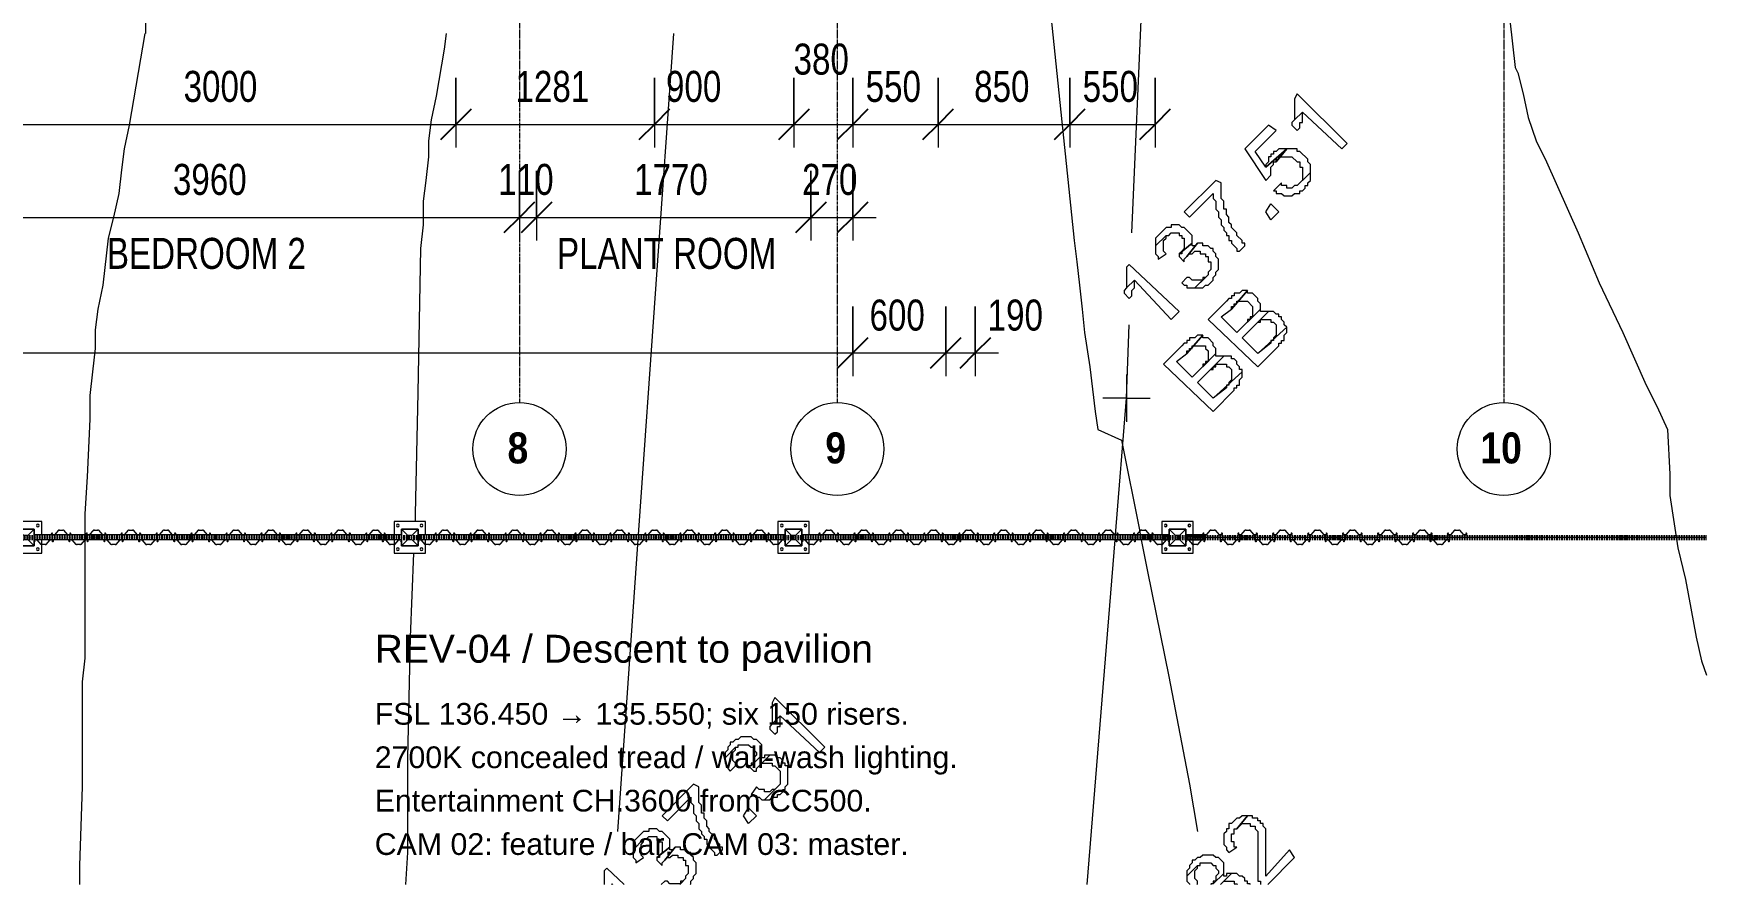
# Model space of a CAD drawing. Header units: millimetres. Extents: x -3370 to 37592, y -25802 to 13127.
# Drawn here: x 26798 to 37592, y -12431 to -6942 of the extents above; entities that cross this region are included whole.
import ezdxf

# ---------------------------------------------------------------- set-up
doc = ezdxf.new("R2010")
doc.units = ezdxf.units.MM
doc.linetypes.add('Boundary', pattern=[16, 10, -3, 0, -3])
doc.linetypes.add('Grid Line', pattern=[22.225, 12.7, -3.175, 3.175, -3.175])
for name, color, linetype, lineweight in [('2 Hoop survey', 8, 'Continuous', 9), ('A-ANNO-DIMS', 211, 'Continuous', 9), ('A-ANNO-DIMS-100', 211, 'Continuous', 9), ('A-FLOR-HRAL', 11, 'Continuous', 9), ('A-WALL', 113, 'Continuous', 18), ('C-PROP-LINE', 91, 'Boundary', 70), ('S-GRID', 1, 'Continuous', 9), ('S-GRID-IDEN', 1, 'Continuous', 9), ('默认', 18, 'Continuous', 9)]:
    doc.layers.add(name, color=color, linetype=linetype, lineweight=lineweight)
doc.layers.add('ID_REVISION_MARKUP', color=7, linetype='Continuous', lineweight=25, true_color=0xc83228)
doc.styles.add('Avenir_1', font='', dxfattribs={"width": 0.8, "height": 200})
doc.styles.add('Avenir_B', font='', dxfattribs={"width": 0.9, "height": 200})
doc.styles.add('ID_SANS', font='Arial.ttf')
doc.styles.get('Avenir_1').set_extended_font_data('Avenir')
doc.styles.get('Avenir_B').set_extended_font_data('Avenir', bold=True)
doc.dimstyles.new('OJID-2_0mm_Diagonal_Tick', dxfattribs={"dimscale": 304.8, "dimtxt": 282.499429, "dimasz": 0.656168, "dimexe": 0.492126, "dimexo": 0.0625, "dimgap": 0.164042, "dimtad": 1, "dimdsep": 46, "dimtxsty": 'Avenir_1', "dimblk1": 'OBLIQUE', "dimblk2": 'OBLIQUE', "dimsah": 1, "dimcen": 0.09, "dimdle": 0.492126, "dimazin": 3, "dimtfac": 1, "dimtdec": 4, "dimtix": 1, "dimtmove": 0, "dimatfit": 3, "dimfxl": 0.984252, "dimfxlon": 1, "dimtvp": 1, "dimtolj": 1, "dimarcsym": 2})
doc.dimstyles.new('OJID-2_0mm_Diagonal_Tick_1', dxfattribs={"dimscale": 304.8, "dimtxt": 282.499429, "dimasz": 0.656168, "dimexe": 0.492126, "dimexo": 0.0625, "dimgap": 0.164042, "dimtad": 1, "dimdsep": 46, "dimtxsty": 'Avenir_1', "dimblk1": 'OBLIQUE', "dimblk2": 'OBLIQUE', "dimsah": 1, "dimcen": 0.09, "dimdle": 0.492126, "dimazin": 3, "dimtfac": 1, "dimtdec": 4, "dimtix": 1, "dimtmove": 2, "dimatfit": 3, "dimfxl": 0.984252, "dimfxlon": 1, "dimtvp": 1, "dimtolj": 1, "dimarcsym": 2})

# ---------------------------------------------------------------- blocks, each defined once
blk = doc.blocks.new('2 Hoop survey-1260670-Lower Ground Floor')
at = {"layer": '默认', "color": 9}
for p, q in [((82315, 1961), (82444, 4897)), ((79358, 3247), (79130, 13)), ((82281, 1047), (82281, 742)), ((82281, 895), (82128, 895)), ((82281, 895), (82433, 895)), ((82365, 34), (82369, 13)), ((75559, -19), (75559, -22)), ((79126, -49), (78996, -1899)), ((79128, -19), (79126, -48)), ((82027, -2242), (82207, -19)), ((86022, -3), (82710, -3)), ((79040, -2242), (78928, -2136)), ((79301, -2221), (79279, -2242)), ((82823, -2238), (82827, -2242))]:
    blk.add_line(p, q, dxfattribs=at)
at = {"layer": '默认', "color": 9, "flags": 128}
for points in [[(84753, 3333), (84770, 3181), (84787, 3028), (84804, 2994), (84838, 2859), (84871, 2706), (84922, 2554), (84990, 2419), (85193, 1961), (85329, 1640), (85481, 1318), (85633, 979), (85701, 844), (85769, 692), (85786, 404), (85786, 268), (85837, -70), (85887, -274), (85921, -460), (85955, -646), (85989, -799), (86022, -892)], [(81606, 4897), (81671, 4366), (81773, 3553), (81857, 2740), (81942, 1911), (81959, 1775), (81976, 1623), (81993, 1470), (82010, 1318), (82044, 1098), (82078, 810), (82094, 692), (82247, 624), (82365, 35)], [(75947, 3247), (75846, 2656), (75813, 2503), (75796, 2368), (75779, 2215), (75745, 2063), (75711, 1928), (75677, 1623), (75643, 1470), (75626, 1335), (75626, 1216), (75609, 1064), (75592, 912), (75592, 759), (75575, 387), (75559, 150), (75559, 13)], [(77891, 3247), (77878, 3147), (77827, 2842), (77794, 2690), (77777, 2554), (77777, 2452), (77760, 2300), (77743, 2165), (77743, 2012), (77726, 1860), (77709, 929), (77692, 150), (77690, 99)], [(82209, 14), (82281, 895), (82298, 1369)], [(75559, -23), (75559, -104), (75559, -324), (75559, -477), (75559, -782), (75542, -934), (75542, -1086), (75542, -1171), (75542, -1306), (75542, -1459), (75542, -1611), (75525, -2119), (75525, -2242)], [(77681, -104), (77658, -646), (77641, -1425), (77641, -1577), (77641, -1730), (77641, -1882), (77641, -2035), (77628, -2242)], [(82375, -19), (82416, -223), (82552, -900), (82687, -1594), (82738, -1899)], [(83060, -1798), (82992, -1882), (83026, -1848), (83077, -1848), (83077, -1865), (83110, -1865), (83110, -1882), (83127, -1899), (83127, -2221), (83144, -2221), (83144, -2242)], [(83191, -2242), (83364, -2068), (83331, -2018), (83178, -2187), (83178, -1882), (83161, -1865), (83161, -1848), (83144, -1848), (83144, -1831), (83127, -1831), (83127, -1814), (83093, -1814), (83093, -1798), (83060, -1798)], [(79368, -2001), (79301, -2085), (79318, -2068), (79334, -2068), (79351, -2052), (79385, -2052), (79385, -2068), (79419, -2068), (79419, -2085), (79436, -2085), (79436, -2119), (79453, -2119), (79453, -2170), (79436, -2187), (79436, -2204), (79398, -2242)], [(79466, -2242), (79470, -2238), (79470, -2221), (79487, -2204), (79487, -2187), (79504, -2170), (79504, -2102), (79487, -2085), (79487, -2068), (79470, -2052), (79470, -2035), (79453, -2035), (79436, -2018), (79402, -2018), (79402, -2001), (79368, -2001)], [(78928, -2136), (78911, -2153), (78911, -2242)], [(82734, -2242), (82738, -2238), (82738, -2221), (82721, -2204), (82721, -2153), (82738, -2136), (82738, -2119), (82670, -2187)], [(78958, -2242), (78962, -2238), (78966, -2242)], [(78962, -2242), (78962, -2238), (78958, -2242)], [(79398, -2242), (79419, -2221), (79402, -2221), (79402, -2238), (79334, -2238), (79318, -2221), (79301, -2221)], [(82670, -2187), (82670, -2221), (82687, -2238), (82687, -2242)], [(82886, -2242), (82958, -2170), (82924, -2170), (82924, -2187), (82907, -2187), (82907, -2170), (82839, -2238), (82823, -2238)], [(82958, -2170), (82907, -2221), (82975, -2221), (82975, -2238), (82992, -2238), (82996, -2242)], [(83077, -2242), (83077, -2238), (83060, -2238), (83060, -2221), (83043, -2221), (83043, -2204), (83026, -2187), (83009, -2187), (82992, -2170), (82958, -2170)]]:
    blk.add_lwpolyline(points, dxfattribs=at)
for points in [[(83381, 2859), (83364, 2825), (83364, 2690), (83415, 2740), (83669, 2503), (83703, 2537)], [(83364, 2690), (83347, 2673), (83347, 2656), (83381, 2622), (83398, 2639), (83398, 2673), (83415, 2673), (83415, 2740)], [(83195, 2656), (83043, 2503), (83178, 2300), (83212, 2334), (83212, 2385), (83229, 2402), (83229, 2419), (83246, 2419), (83314, 2503), (83178, 2385), (83110, 2486), (83246, 2622)], [(83229, 2469), (83212, 2469), (83212, 2452), (83195, 2452), (83195, 2419), (83178, 2402), (83178, 2385), (83314, 2503), (83263, 2503), (83246, 2486), (83229, 2486)], [(83314, 2503), (83246, 2419), (83246, 2436), (83263, 2436), (83263, 2452), (83347, 2452), (83381, 2419), (83398, 2419), (83398, 2385), (83415, 2385), (83415, 2300), (83466, 2351), (83466, 2402), (83449, 2419), (83449, 2436), (83398, 2486), (83381, 2486), (83381, 2503)], [(82856, 2300), (82653, 2097), (82687, 2063), (82839, 2215), (82839, 2182), (82856, 2165), (82856, 2114), (82873, 2097), (82873, 2063), (82890, 2046), (82890, 2012), (82907, 1995), (82907, 1978), (82924, 1961), (82924, 1945), (82941, 1945), (82941, 1911), (82958, 1911), (82958, 1894), (82992, 1860), (82992, 1843), (83009, 1843), (83043, 1877), (83043, 1894), (83026, 1894), (83026, 1911), (82992, 1945), (82992, 1961), (82958, 1995), (82958, 2012), (82941, 2029), (82941, 2063), (82924, 2080), (82924, 2114), (82907, 2114), (82907, 2165), (82890, 2182), (82890, 2283)], [(83280, 2283), (83229, 2232), (83246, 2232), (83246, 2215), (83280, 2215), (83297, 2199), (83347, 2199), (83364, 2215), (83398, 2215), (83398, 2232), (83415, 2232), (83432, 2249), (83432, 2266), (83449, 2266), (83449, 2283), (83466, 2300), (83466, 2351), (83381, 2266), (83364, 2266), (83347, 2249), (83314, 2249), (83314, 2266), (83280, 2266)], [(83212, 2046), (83178, 2097), (83212, 2148), (83263, 2097)], [(82501, 1961), (82467, 1928), (82467, 1877), (82535, 1945), (82552, 1945), (82569, 1961), (82619, 1961), (82619, 1945), (82636, 1945), (82636, 1928), (82653, 1928), (82653, 1860), (82636, 1843), (82636, 1826), (82619, 1826), (82704, 1894), (82704, 1945), (82653, 1995), (82636, 1995), (82619, 2012), (82569, 2012), (82569, 1995), (82535, 1995)], [(82467, 1877), (82467, 1826), (82484, 1809), (82484, 1792), (82535, 1826), (82518, 1843), (82518, 1911), (82535, 1928), (82535, 1945)], [(82619, 1809), (82653, 1775), (82653, 1792), (82670, 1809), (82738, 1894), (82721, 1877), (82704, 1877), (82704, 1894), (82619, 1826)], [(82738, 1894), (82670, 1809), (82687, 1826), (82704, 1826), (82721, 1843), (82755, 1843), (82755, 1826), (82789, 1826), (82789, 1809), (82806, 1809), (82806, 1775), (82823, 1775), (82823, 1724), (82806, 1707), (82806, 1691), (82721, 1606), (82772, 1606), (82789, 1623), (82806, 1623), (82839, 1657), (82839, 1674), (82856, 1691), (82856, 1707), (82873, 1724), (82873, 1792), (82856, 1809), (82856, 1826), (82839, 1843), (82839, 1860), (82823, 1860), (82806, 1877), (82772, 1877), (82772, 1894)], [(82298, 1758), (82281, 1741), (82281, 1606), (82332, 1657), (82569, 1403), (82619, 1453)], [(82281, 1606), (82264, 1589), (82264, 1572), (82298, 1538), (82315, 1555), (82315, 1589), (82332, 1606), (82332, 1657)], [(82670, 1674), (82636, 1640), (82653, 1623), (82670, 1623), (82670, 1606), (82721, 1606), (82789, 1674), (82772, 1674), (82772, 1657), (82704, 1657), (82687, 1674)], [(82924, 1521), (82806, 1403), (83127, 1098), (83263, 1233), (83263, 1250), (83280, 1250), (83280, 1267), (83297, 1267), (83297, 1301), (83314, 1318), (83314, 1352), (83127, 1183), (83026, 1284), (83195, 1453), (83144, 1453), (83144, 1470), (82992, 1318), (82890, 1420), (82958, 1470), (83060, 1589), (83026, 1589), (83009, 1572), (82975, 1572), (82975, 1555), (82958, 1555), (82958, 1538), (82941, 1538)], [(83060, 1589), (82958, 1470), (82958, 1487), (82975, 1487), (82975, 1504), (82992, 1504), (82992, 1521), (83060, 1521), (83093, 1487), (83093, 1420), (83077, 1420), (83077, 1403), (83060, 1403), (83060, 1386), (83144, 1470), (83144, 1504), (83127, 1521), (83127, 1538), (83093, 1572), (83060, 1572)], [(83195, 1453), (83127, 1386), (83144, 1386), (83144, 1403), (83212, 1403), (83212, 1386), (83229, 1386), (83246, 1369), (83246, 1301), (83229, 1284), (83229, 1267), (83212, 1267), (83212, 1250), (83127, 1183), (83314, 1352), (83297, 1369), (83297, 1386), (83280, 1403), (83280, 1420), (83263, 1420), (83263, 1437), (83246, 1437), (83229, 1453)], [(82636, 1233), (82518, 1115), (82839, 810), (82975, 946), (82975, 962), (82992, 962), (82992, 979), (83009, 979), (83009, 1013), (83026, 1030), (83026, 1064), (82839, 895), (82738, 996), (82907, 1166), (82856, 1166), (82856, 1183), (82704, 1030), (82602, 1132), (82670, 1183), (82772, 1301), (82738, 1301), (82721, 1284), (82687, 1284), (82687, 1267), (82670, 1267), (82670, 1250), (82653, 1250)], [(82772, 1301), (82670, 1183), (82670, 1200), (82687, 1200), (82687, 1216), (82704, 1216), (82704, 1233), (82789, 1233), (82789, 1216), (82806, 1200), (82806, 1132), (82789, 1132), (82789, 1115), (82772, 1115), (82772, 1098), (82856, 1183), (82856, 1216), (82839, 1233), (82839, 1250), (82806, 1284), (82772, 1284)], [(82907, 1166), (82823, 1081), (82839, 1081), (82839, 1098), (82856, 1098), (82856, 1115), (82924, 1115), (82924, 1098), (82941, 1098), (82958, 1081), (82958, 1013), (82941, 996), (82941, 979), (82924, 979), (82924, 962), (82839, 895), (83026, 1064), (83026, 1081), (83009, 1081), (83009, 1098), (82992, 1115), (82992, 1132), (82975, 1149), (82958, 1149), (82958, 1166)], [(80012, -1036), (79995, -1069), (79995, -1205), (80046, -1154), (80300, -1391), (80333, -1357)], [(79995, -1205), (79978, -1222), (79978, -1239), (80012, -1273), (80029, -1256), (80029, -1222), (80046, -1222), (80046, -1154)], [(79724, -1323), (79724, -1340), (79707, -1357), (79707, -1374), (79690, -1391), (79690, -1425), (79758, -1357), (79775, -1357), (79775, -1340), (79842, -1340), (79859, -1357), (79876, -1357), (79876, -1374), (79893, -1391), (79893, -1408), (79876, -1425), (79876, -1459), (79859, -1459), (79859, -1476), (79927, -1408), (79927, -1340), (79893, -1306), (79876, -1306), (79859, -1290), (79792, -1290), (79775, -1306), (79758, -1306), (79741, -1323)], [(79690, -1425), (79690, -1459), (79707, -1476), (79707, -1493), (79724, -1510), (79758, -1476), (79758, -1459), (79741, -1442), (79741, -1391), (79758, -1374), (79758, -1357)], [(79842, -1476), (79876, -1510), (79893, -1510), (79893, -1493), (79978, -1408), (79944, -1408), (79944, -1425), (79927, -1425), (79927, -1408), (79859, -1476)], [(79978, -1408), (79927, -1459), (79995, -1459), (79995, -1476), (80012, -1476), (80046, -1510), (80046, -1594), (79944, -1696), (79978, -1696), (79995, -1679), (80029, -1679), (80029, -1662), (80046, -1662), (80063, -1645), (80063, -1628), (80079, -1628), (80079, -1611), (80096, -1594), (80096, -1476), (80079, -1476), (80079, -1459), (80063, -1459), (80063, -1442), (80046, -1425), (80029, -1425), (80012, -1408)], [(79487, -1594), (79284, -1798), (79318, -1831), (79470, -1679), (79470, -1713), (79487, -1730), (79487, -1781), (79504, -1798), (79504, -1831), (79521, -1848), (79521, -1882), (79538, -1899), (79538, -1916), (79555, -1933), (79555, -1950), (79572, -1950), (79572, -1984), (79588, -1984), (79588, -2001), (79622, -2035), (79622, -2052), (79639, -2052), (79673, -2018), (79673, -2001), (79656, -2001), (79656, -1984), (79622, -1950), (79622, -1933), (79588, -1899), (79588, -1882), (79572, -1865), (79572, -1831), (79555, -1814), (79555, -1781), (79538, -1781), (79538, -1730), (79521, -1713), (79521, -1611)], [(79893, -1611), (79859, -1662), (79876, -1662), (79893, -1679), (79910, -1679), (79927, -1696), (79944, -1696), (80012, -1628), (79995, -1628), (79978, -1645), (79944, -1645), (79944, -1628), (79910, -1628)], [(79842, -1848), (79809, -1798), (79842, -1747), (79893, -1798)], [(82958, -1848), (82941, -1848), (82941, -1882), (82924, -1882), (82924, -1899), (82907, -1916), (82907, -1984), (82924, -2001), (82924, -2018), (82941, -2035), (82992, -2001), (82975, -2001), (82975, -1967), (82958, -1967), (82958, -1916), (82975, -1916), (82975, -1882), (82992, -1882), (83060, -1798), (83026, -1798), (83009, -1814), (82992, -1814)], [(79131, -1933), (79097, -1967), (79097, -2018), (79165, -1950), (79182, -1950), (79199, -1933), (79250, -1933), (79250, -1950), (79267, -1950), (79267, -1967), (79284, -1967), (79284, -2035), (79267, -2052), (79267, -2068), (79250, -2068), (79334, -2001), (79334, -1950), (79284, -1899), (79267, -1899), (79250, -1882), (79199, -1882), (79199, -1899), (79165, -1899)], [(79097, -2018), (79097, -2068), (79114, -2085), (79114, -2102), (79165, -2068), (79148, -2052), (79148, -1984), (79165, -1967), (79165, -1950)], [(79250, -2085), (79284, -2119), (79284, -2102), (79301, -2085), (79368, -2001), (79351, -2018), (79334, -2018), (79334, -2001), (79250, -2068)], [(82704, -2085), (82704, -2102), (82687, -2119), (82687, -2136), (82670, -2153), (82670, -2187), (82738, -2119), (82755, -2119), (82755, -2102), (82823, -2102), (82839, -2119), (82856, -2119), (82856, -2136), (82873, -2153), (82873, -2170), (82856, -2187), (82856, -2221), (82839, -2221), (82839, -2238), (82907, -2170), (82907, -2102), (82873, -2068), (82856, -2068), (82839, -2052), (82772, -2052), (82755, -2068), (82738, -2068), (82721, -2085)]]:
    blk.add_lwpolyline(points, close=True, dxfattribs=at)
blk = doc.blocks.new('栏杆扶手 - Surface-Mounted Center-V13-Lower Ground Floor')
at = {"layer": 'A-FLOR-HRAL'}
for p, q in [((-15.875, 101.6), (-101.6, 101.6)), ((-101.6, 101.6), (-101.6, -101.6)), ((-53.975, 53.975), (53.975, 53.975)), ((-53.975, 53.975), (-12.7, 12.7)), ((-53.975, -53.975), (-53.975, 53.975)), ((53.975, 53.975), (-53.975, 53.975)), ((-53.975, 53.975), (-53.975, -53.975)), ((12.7, 12.7), (-12.7, 12.7)), ((-12.7, 12.7), (-12.7, -12.7)), ((12.7, 12.7), (53.975, 53.975)), ((12.7, -12.7), (12.7, 12.7)), ((101.6, 101.6), (15.875, 101.6)), ((53.975, 53.975), (53.975, -53.975)), ((53.975, -53.975), (53.975, 53.975)), ((101.6, -101.6), (101.6, 101.6)), ((-101.6, -101.6), (-15.875, -101.6)), ((-53.975, -53.975), (-12.7, -12.7)), ((53.975, -53.975), (-53.975, -53.975)), ((-53.975, -53.975), (53.975, -53.975)), ((-12.7, -12.7), (12.7, -12.7)), ((53.975, -53.975), (12.7, -12.7)), ((15.875, -101.6), (101.6, -101.6))]:
    blk.add_line(p, q, dxfattribs=at)
for centre, start, end in [((-76.2, 76.2), 0, 180), ((-76.2, 76.2), 180, 0), ((76.2, 76.2), 0, 180), ((76.2, 76.2), 180, 0), ((-76.2, -76.2), 0, 180), ((-76.2, -76.2), 180, 0), ((76.2, -76.2), 0, 180), ((76.2, -76.2), 180, 0)]:
    blk.add_arc(centre, 8.731, start, end, dxfattribs=at)
blk = doc.blocks.new('栏杆扶手 - Right Side-V14-Lower Ground Floor')
at = {"layer": 'A-FLOR-HRAL', "lineweight": 18}
for p, q in [((-14, 15), (15, 41)), ((14, 41), (-14, 16)), ((6, 54), (7, 54)), ((15, 58), (15, 43)), ((16, 43), (16, 58)), ((15, -41), (-14, -15)), ((-14, -16), (14, -41)), ((7, -54), (6, -54)), ((15, -43), (15, -58)), ((16, -58), (16, -43))]:
    blk.add_line(p, q, dxfattribs=at)
for centre, radius, start, end in [((-12, 13), 3.97, 129.2157, 193.4871), ((-65, 0), 50.2, 346.5129, 13.4871), ((-12, 13), 3.17, 129.2157, 193.4871), ((-65, 0), 51, 346.5129, 13.4871), ((10, 58), 5.65, 153.8525, 225.2595), ((10, 58), 4.86, 150.2013, 225.3019), ((10, 58), 4.86, 0, 39.6186), ((13, 43), 2.38, 311.8471, 0), ((10, 58), 5.65, 360, 34.05), ((13, 43), 3.17, 311.8458, 0), ((-12, -13), 3.97, 166.5129, 230.7843), ((-12, -13), 3.18, 166.5129, 230.7843), ((10, -58), 4.86, 134.6981, 0), ((10, -58), 5.65, 134.7405, 360), ((13, -43), 2.38, 0, 48.1529), ((13, -43), 3.17, 0, 48.1542)]:
    blk.add_arc(centre, radius, start, end, dxfattribs=at)
blk = doc.blocks.new('栏杆扶手 - Left Side-V11-Lower Ground Floor')
at = {"layer": 'A-FLOR-HRAL', "lineweight": 18}
for p, q in [((-16, 58), (-16, 43)), ((-15, 43), (-15, 58)), ((-15, 41), (14, 15)), ((14, 16), (-14, 41)), ((-7, 54), (-6, 54)), ((-16, -43), (-16, -58)), ((14, -15), (-15, -41)), ((-15, -58), (-15, -43)), ((-14, -41), (14, -16)), ((-6, -54), (-7, -54))]:
    blk.add_line(p, q, dxfattribs=at)
for centre, radius, start, end in [((-10, 58), 5.65, 314.7405, 180), ((-13, 43), 3.17, 180, 228.1542), ((-10, 58), 4.86, 314.6981, 180), ((-13, 43), 2.38, 180, 228.1529), ((12, 13), 3.97, 346.5129, 50.7843), ((12, 13), 3.18, 346.5129, 50.7843), ((65, 0), 51, 166.5129, 193.4871), ((65, 0), 50.2, 166.5129, 193.4871), ((-13, -43), 3.17, 131.8458, 180), ((-10, -58), 5.65, 180, 45.2595), ((-13, -43), 2.38, 131.8471, 180), ((-10, -58), 4.86, 180, 45.3019), ((12, -13), 3.17, 309.2157, 13.4871), ((12, -13), 3.97, 309.2157, 13.4871)]:
    blk.add_arc(centre, radius, start, end, dxfattribs=at)
blk = doc.blocks.new('栏杆扶手 - Right Side-V10-Lower Ground Floor')
at = {"layer": 'A-FLOR-HRAL', "lineweight": 18}
for p, q in [((-14, 15), (15, 41)), ((14, 41), (-14, 16)), ((6, 54), (7, 54)), ((15, 58), (15, 43)), ((16, 43), (16, 58)), ((15, -41), (-14, -15)), ((-14, -16), (14, -41)), ((7, -54), (6, -54)), ((15, -43), (15, -58)), ((16, -58), (16, -43))]:
    blk.add_line(p, q, dxfattribs=at)
for centre, radius, start, end in [((-12, 13), 3.97, 129.2157, 193.4871), ((-65, 0), 50.2, 346.5129, 13.4871), ((-12, 13), 3.17, 129.2157, 193.4871), ((-65, 0), 51, 346.5129, 13.4871), ((10, 58), 5.65, 360, 225.2595), ((10, 58), 4.86, 0, 225.3019), ((13, 43), 2.38, 311.8471, 0), ((13, 43), 3.17, 311.8458, 0), ((-12, -13), 3.97, 166.5129, 230.7843), ((-12, -13), 3.18, 166.5129, 230.7843), ((10, -58), 4.86, 134.6981, 0), ((10, -58), 5.65, 134.7405, 360), ((13, -43), 2.38, 0, 48.1529), ((13, -43), 3.17, 0, 48.1542)]:
    blk.add_arc(centre, radius, start, end, dxfattribs=at)
blk = doc.blocks.new('栏杆扶手 - Right Side-V12-Lower Ground Floor')
at = {"layer": 'A-FLOR-HRAL', "lineweight": 18}
for p, q in [((-14, 15), (15, 41)), ((14, 41), (-14, 16)), ((6, 54), (7, 54)), ((15, 58), (15, 43)), ((16, 43), (16, 58)), ((15, -41), (-14, -15)), ((-14, -16), (14, -41)), ((7, -54), (6, -54)), ((15, -43), (15, -58)), ((16, -58), (16, -43))]:
    blk.add_line(p, q, dxfattribs=at)
for centre, radius, start, end in [((-12, 13), 3.97, 129.2157, 193.4871), ((-65, 0), 50.2, 346.5129, 13.4871), ((-12, 13), 3.17, 129.2157, 193.4871), ((-65, 0), 51, 346.5129, 13.4871), ((10, 58), 5.65, 360, 225.2595), ((10, 58), 4.86, 0, 225.3019), ((13, 43), 2.38, 311.8471, 0), ((13, 43), 3.17, 311.8458, 0), ((-12, -13), 3.97, 166.5129, 230.7843), ((-12, -13), 3.18, 166.5129, 230.7843), ((10, -58), 4.86, 134.6981, 209.7987), ((10, -58), 5.65, 134.7405, 206.1475), ((13, -43), 2.38, 0, 48.1529), ((10, -58), 4.86, 320.3814, 0), ((13, -43), 3.17, 0, 48.1542), ((10, -58), 5.65, 325.95, 360)]:
    blk.add_arc(centre, radius, start, end, dxfattribs=at)
blk = doc.blocks.new('栏杆扶手 - Surface-Mounted Center-V15-Lower Ground Floor')
at = {"layer": 'A-FLOR-HRAL'}
for p, q in [((-15.875, 101.6), (-101.6, 101.6)), ((-101.6, 101.6), (-101.6, -101.6)), ((-53.975, 53.975), (53.975, 53.975)), ((-53.975, 53.975), (-12.7, 12.7)), ((-53.975, -53.975), (-53.975, 53.975)), ((53.975, 53.975), (-53.975, 53.975)), ((-53.975, 53.975), (-53.975, -53.975)), ((12.7, 12.7), (-12.7, 12.7)), ((-12.7, 12.7), (-12.7, -12.7)), ((12.7, 12.7), (53.975, 53.975)), ((12.7, -12.7), (12.7, 12.7)), ((101.6, 101.6), (15.875, 101.6)), ((53.975, 53.975), (53.975, -53.975)), ((53.975, -53.975), (53.975, 53.975)), ((101.6, -101.6), (101.6, 101.6)), ((-101.6, -101.6), (-15.875, -101.6)), ((-53.975, -53.975), (-12.7, -12.7)), ((53.975, -53.975), (-53.975, -53.975)), ((-53.975, -53.975), (53.975, -53.975)), ((-12.7, -12.7), (12.7, -12.7)), ((-5.207, -101.6), (5.207, -101.6)), ((53.975, -53.975), (12.7, -12.7)), ((15.662, -101.6), (101.6, -101.6))]:
    blk.add_line(p, q, dxfattribs=at)
for centre, start, end in [((-76.2, 76.2), 0, 180), ((-76.2, 76.2), 180, 0), ((76.2, 76.2), 0, 180), ((76.2, 76.2), 180, 0), ((-76.2, -76.2), 0, 180), ((-76.2, -76.2), 180, 0), ((76.2, -76.2), 0, 180), ((76.2, -76.2), 180, 0)]:
    blk.add_arc(centre, 8.731, start, end, dxfattribs=at)
blk = doc.blocks.new('栏杆扶手 - 栏杆扶手-2236474-Lower Ground Floor')
at = {"layer": 'A-FLOR-HRAL'}
for p, q in [((27141, -10176), (26804, -10176)), ((27141, -10208), (26804, -10208)), ((27141, -10208), (27141, -10176)), ((27973, -10176), (27141, -10176)), ((27973, -10208), (27141, -10208)), ((27973, -10208), (27973, -10176)), ((29172, -10176), (27973, -10176)), ((29172, -10208), (27973, -10208)), ((29294, -10176), (29280, -10176)), ((29294, -10208), (29280, -10208)), ((29294, -10208), (29294, -10176)), ((31648, -10176), (29294, -10176)), ((31648, -10208), (29294, -10208)), ((33909, -10176), (31756, -10176)), ((33909, -10208), (31756, -10208)), ((33909, -10208), (33909, -10176)), ((34016, -10176), (33909, -10176)), ((34016, -10208), (33909, -10208)), ((34016, -10208), (34016, -10176)), ((34086, -10176), (34016, -10176)), ((34086, -10208), (34016, -10208)), ((34125, -10186), (34092, -10186)), ((34125, -10197), (34092, -10197)), ((34344, -10186), (34233, -10186)), ((34344, -10197), (34233, -10197))]:
    blk.add_line(p, q, dxfattribs=at)
at = {"layer": 'A-FLOR-HRAL', "lineweight": 18}
for p, q in [((34125, -10176), (34086, -10176)), ((34086, -10176), (34086, -10208)), ((34086, -10208), (34125, -10208)), ((34092, -10177), (34125, -10177)), ((34092, -10207), (34092, -10177)), ((34125, -10207), (34092, -10207)), ((34349, -10176), (34233, -10176)), ((34233, -10177), (34344, -10177)), ((34344, -10207), (34233, -10207)), ((34233, -10208), (34349, -10208)), ((34344, -10177), (34344, -10186)), ((34344, -10186), (34349, -10186)), ((34349, -10197), (34344, -10197)), ((34344, -10197), (34344, -10207)), ((34349, -10186), (34349, -10176)), ((34349, -10208), (34349, -10197))]:
    blk.add_line(p, q, dxfattribs=at)
at = {"rotation": 89.99999999999982}
for name, p in [('栏杆扶手 - Surface-Mounted Center-V13-Lower Ground Floor', (26750, -10192)), ('栏杆扶手 - Left Side-V11-Lower Ground Floor', (26977, -10160)), ('栏杆扶手 - Left Side-V11-Lower Ground Floor', (27202, -10160)), ('栏杆扶手 - Left Side-V11-Lower Ground Floor', (27427, -10160)), ('栏杆扶手 - Left Side-V11-Lower Ground Floor', (27653, -10160)), ('栏杆扶手 - Left Side-V11-Lower Ground Floor', (27878, -10160)), ('栏杆扶手 - Left Side-V11-Lower Ground Floor', (28104, -10160)), ('栏杆扶手 - Left Side-V11-Lower Ground Floor', (28329, -10160)), ('栏杆扶手 - Left Side-V11-Lower Ground Floor', (28554, -10160)), ('栏杆扶手 - Left Side-V11-Lower Ground Floor', (28780, -10160)), ('栏杆扶手 - Left Side-V11-Lower Ground Floor', (29005, -10160)), ('栏杆扶手 - Surface-Mounted Center-V13-Lower Ground Floor', (29226, -10192)), ('栏杆扶手 - Left Side-V11-Lower Ground Floor', (29453, -10160)), ('栏杆扶手 - Left Side-V11-Lower Ground Floor', (29678, -10160)), ('栏杆扶手 - Left Side-V11-Lower Ground Floor', (29904, -10160)), ('栏杆扶手 - Left Side-V11-Lower Ground Floor', (30129, -10160)), ('栏杆扶手 - Left Side-V11-Lower Ground Floor', (30355, -10160)), ('栏杆扶手 - Left Side-V11-Lower Ground Floor', (30580, -10160)), ('栏杆扶手 - Left Side-V11-Lower Ground Floor', (30805, -10160)), ('栏杆扶手 - Left Side-V11-Lower Ground Floor', (31031, -10160)), ('栏杆扶手 - Left Side-V11-Lower Ground Floor', (31256, -10160)), ('栏杆扶手 - Left Side-V11-Lower Ground Floor', (31482, -10160)), ('栏杆扶手 - Surface-Mounted Center-V13-Lower Ground Floor', (31702, -10192)), ('栏杆扶手 - Left Side-V11-Lower Ground Floor', (31929, -10160)), ('栏杆扶手 - Left Side-V11-Lower Ground Floor', (32155, -10160)), ('栏杆扶手 - Left Side-V11-Lower Ground Floor', (32380, -10160)), ('栏杆扶手 - Left Side-V11-Lower Ground Floor', (32605, -10160)), ('栏杆扶手 - Left Side-V11-Lower Ground Floor', (32831, -10160)), ('栏杆扶手 - Left Side-V11-Lower Ground Floor', (33056, -10160)), ('栏杆扶手 - Left Side-V11-Lower Ground Floor', (33282, -10160)), ('栏杆扶手 - Left Side-V11-Lower Ground Floor', (33507, -10160)), ('栏杆扶手 - Left Side-V11-Lower Ground Floor', (33732, -10160)), ('栏杆扶手 - Left Side-V11-Lower Ground Floor', (33958, -10160)), ('栏杆扶手 - Surface-Mounted Center-V15-Lower Ground Floor', (34179, -10192)), ('栏杆扶手 - Left Side-V11-Lower Ground Floor', (34406, -10160)), ('栏杆扶手 - Left Side-V11-Lower Ground Floor', (34631, -10160)), ('栏杆扶手 - Left Side-V11-Lower Ground Floor', (34856, -10160)), ('栏杆扶手 - Left Side-V11-Lower Ground Floor', (35082, -10160)), ('栏杆扶手 - Left Side-V11-Lower Ground Floor', (35307, -10160)), ('栏杆扶手 - Left Side-V11-Lower Ground Floor', (35533, -10160)), ('栏杆扶手 - Left Side-V11-Lower Ground Floor', (35758, -10160)), ('栏杆扶手 - Left Side-V11-Lower Ground Floor', (35983, -10160)), ('栏杆扶手 - Right Side-V14-Lower Ground Floor', (26864, -10223)), ('栏杆扶手 - Right Side-V10-Lower Ground Floor', (27089, -10223)), ('栏杆扶手 - Right Side-V10-Lower Ground Floor', (27315, -10223)), ('栏杆扶手 - Right Side-V10-Lower Ground Floor', (27540, -10223)), ('栏杆扶手 - Right Side-V10-Lower Ground Floor', (27766, -10223)), ('栏杆扶手 - Right Side-V10-Lower Ground Floor', (27991, -10223)), ('栏杆扶手 - Right Side-V10-Lower Ground Floor', (28216, -10223)), ('栏杆扶手 - Right Side-V10-Lower Ground Floor', (28442, -10223)), ('栏杆扶手 - Right Side-V10-Lower Ground Floor', (28667, -10223)), ('栏杆扶手 - Right Side-V10-Lower Ground Floor', (28893, -10223)), ('栏杆扶手 - Right Side-V12-Lower Ground Floor', (29112, -10223)), ('栏杆扶手 - Right Side-V14-Lower Ground Floor', (29340, -10223)), ('栏杆扶手 - Right Side-V10-Lower Ground Floor', (29566, -10223)), ('栏杆扶手 - Right Side-V10-Lower Ground Floor', (29791, -10223)), ('栏杆扶手 - Right Side-V10-Lower Ground Floor', (30016, -10223)), ('栏杆扶手 - Right Side-V10-Lower Ground Floor', (30242, -10223)), ('栏杆扶手 - Right Side-V10-Lower Ground Floor', (30467, -10223)), ('栏杆扶手 - Right Side-V10-Lower Ground Floor', (30693, -10223)), ('栏杆扶手 - Right Side-V10-Lower Ground Floor', (30918, -10223)), ('栏杆扶手 - Right Side-V10-Lower Ground Floor', (31143, -10223)), ('栏杆扶手 - Right Side-V10-Lower Ground Floor', (31369, -10223)), ('栏杆扶手 - Right Side-V12-Lower Ground Floor', (31588, -10223)), ('栏杆扶手 - Right Side-V14-Lower Ground Floor', (31817, -10223)), ('栏杆扶手 - Right Side-V10-Lower Ground Floor', (32042, -10223)), ('栏杆扶手 - Right Side-V10-Lower Ground Floor', (32267, -10223)), ('栏杆扶手 - Right Side-V10-Lower Ground Floor', (32493, -10223)), ('栏杆扶手 - Right Side-V10-Lower Ground Floor', (32718, -10223)), ('栏杆扶手 - Right Side-V10-Lower Ground Floor', (32944, -10223)), ('栏杆扶手 - Right Side-V10-Lower Ground Floor', (33169, -10223)), ('栏杆扶手 - Right Side-V10-Lower Ground Floor', (33394, -10223)), ('栏杆扶手 - Right Side-V10-Lower Ground Floor', (33620, -10223)), ('栏杆扶手 - Right Side-V10-Lower Ground Floor', (33845, -10223)), ('栏杆扶手 - Right Side-V12-Lower Ground Floor', (34064, -10223)), ('栏杆扶手 - Right Side-V14-Lower Ground Floor', (34293, -10223)), ('栏杆扶手 - Right Side-V10-Lower Ground Floor', (34518, -10223)), ('栏杆扶手 - Right Side-V10-Lower Ground Floor', (34744, -10223)), ('栏杆扶手 - Right Side-V10-Lower Ground Floor', (34969, -10223)), ('栏杆扶手 - Right Side-V10-Lower Ground Floor', (35194, -10223)), ('栏杆扶手 - Right Side-V10-Lower Ground Floor', (35420, -10223)), ('栏杆扶手 - Right Side-V10-Lower Ground Floor', (35645, -10223)), ('栏杆扶手 - Right Side-V10-Lower Ground Floor', (35871, -10223))]:
    blk.add_blockref(name, p, dxfattribs=at)
blk = doc.blocks.new('Family - ___-1140397-Lower Ground Floor')
at = {"layer": 'C-PROP-LINE'}
blk.add_line((-3370, -10192), (37592, -10192), dxfattribs=at)
blk = doc.blocks.new('DIMBLOCK12-Lower Ground Floor')
at = {"layer": 'A-ANNO-DIMS-100'}
for p, q in [((26524, -7228), (26524, -7678)), ((26524, -7528), (26524, -7228)), ((29524, -7228), (29524, -7678)), ((29524, -7528), (29524, -7228)), ((26524, -7528), (29524, -7528))]:
    blk.add_line(p, q, dxfattribs=at)
at = {"layer": 'A-ANNO-DIMS-100', "lineweight": 25}
for p, q in [((26524, -7528), (26624, -7428)), ((29524, -7528), (29624, -7428)), ((26524, -7528), (26424, -7628)), ((29524, -7528), (29424, -7628))]:
    blk.add_line(p, q, dxfattribs=at)
at = {"layer": 'A-ANNO-DIMS-100', "color": 0, "insert": (27767, -7183), "char_height": 200, "width": 614.72, "attachment_point": 1, "line_spacing_factor": 1.129998, "style": 'Avenir_1'}
blk.add_mtext('3000', dxfattribs=at)
blk = doc.blocks.new('_Oblique')
at = {"color": 0, "linetype": 'ByBlock', "lineweight": -2}
blk.add_line((-0.5, -0.5), (0.5, 0.5), dxfattribs=at)
blk = doc.blocks.new('DIMBLOCK13-Lower Ground Floor')
at = {"layer": 'A-ANNO-DIMS-100'}
for p, q in [((29524, -7228), (29524, -7678)), ((29524, -7528), (29524, -7228)), ((30804, -7228), (30804, -7678)), ((30804, -7528), (30804, -7228)), ((29524, -7528), (30804, -7528))]:
    blk.add_line(p, q, dxfattribs=at)
at = {"layer": 'A-ANNO-DIMS-100', "lineweight": 25}
for p, q in [((29524, -7528), (29624, -7428)), ((30804, -7528), (30904, -7428)), ((29524, -7528), (29424, -7628)), ((30804, -7528), (30704, -7628))]:
    blk.add_line(p, q, dxfattribs=at)
at = {"layer": 'A-ANNO-DIMS-100', "color": 0, "insert": (29908, -7183), "char_height": 200, "width": 614.72, "attachment_point": 1, "line_spacing_factor": 1.129998, "style": 'Avenir_1'}
blk.add_mtext('1281', dxfattribs=at)
blk = doc.blocks.new('DIMBLOCK14-Lower Ground Floor')
at = {"layer": 'A-ANNO-DIMS-100'}
for p, q in [((30804, -7228), (30804, -7678)), ((30804, -7528), (30804, -7228)), ((31704, -7228), (31704, -7678)), ((31704, -7528), (31704, -7228)), ((30804, -7528), (31704, -7528))]:
    blk.add_line(p, q, dxfattribs=at)
at = {"layer": 'A-ANNO-DIMS-100', "lineweight": 25}
for p, q in [((30804, -7528), (30904, -7428)), ((31704, -7528), (31804, -7428)), ((30804, -7528), (30704, -7628)), ((31704, -7528), (31604, -7628))]:
    blk.add_line(p, q, dxfattribs=at)
at = {"layer": 'A-ANNO-DIMS-100', "color": 0, "insert": (30879, -7183), "char_height": 200, "width": 461.04, "attachment_point": 1, "line_spacing_factor": 1.129998, "style": 'Avenir_1'}
blk.add_mtext('900', dxfattribs=at)
blk = doc.blocks.new('DIMBLOCK15-Lower Ground Floor')
at = {"layer": 'A-ANNO-DIMS-100'}
for p, q in [((31704, -7228), (31704, -7678)), ((31704, -7528), (31704, -7228)), ((32084, -7228), (32084, -7678)), ((32084, -7528), (32084, -7228)), ((31704, -7528), (32084, -7528))]:
    blk.add_line(p, q, dxfattribs=at)
at = {"layer": 'A-ANNO-DIMS-100', "lineweight": 25}
for p, q in [((31704, -7528), (31804, -7428)), ((32084, -7528), (32184, -7428)), ((31704, -7528), (31604, -7628)), ((32084, -7528), (31984, -7628))]:
    blk.add_line(p, q, dxfattribs=at)
at = {"layer": 'A-ANNO-DIMS-100', "color": 0, "insert": (31702, -7007), "char_height": 200, "width": 461.04, "attachment_point": 1, "line_spacing_factor": 1.129998, "style": 'Avenir_1'}
blk.add_mtext('380', dxfattribs=at)
blk = doc.blocks.new('DIMBLOCK16-Lower Ground Floor')
at = {"layer": 'A-ANNO-DIMS-100'}
for p, q in [((32084, -7228), (32084, -7678)), ((32084, -7528), (32084, -7228)), ((32634, -7228), (32634, -7678)), ((32634, -7528), (32634, -7228)), ((32084, -7528), (32634, -7528))]:
    blk.add_line(p, q, dxfattribs=at)
at = {"layer": 'A-ANNO-DIMS-100', "lineweight": 25}
for p, q in [((32084, -7528), (32184, -7428)), ((32634, -7528), (32734, -7428)), ((32084, -7528), (31984, -7628)), ((32634, -7528), (32534, -7628))]:
    blk.add_line(p, q, dxfattribs=at)
at = {"layer": 'A-ANNO-DIMS-100', "color": 0, "insert": (32167, -7183), "char_height": 200, "width": 461.04, "attachment_point": 1, "line_spacing_factor": 1.129998, "style": 'Avenir_1'}
blk.add_mtext('550', dxfattribs=at)
blk = doc.blocks.new('DIMBLOCK17-Lower Ground Floor')
at = {"layer": 'A-ANNO-DIMS-100'}
for p, q in [((32634, -7228), (32634, -7678)), ((32634, -7528), (32634, -7228)), ((33484, -7228), (33484, -7678)), ((33484, -7528), (33484, -7228)), ((32634, -7528), (33484, -7528))]:
    blk.add_line(p, q, dxfattribs=at)
at = {"layer": 'A-ANNO-DIMS-100', "lineweight": 25}
for p, q in [((32634, -7528), (32734, -7428)), ((33484, -7528), (33584, -7428)), ((32634, -7528), (32534, -7628)), ((33484, -7528), (33384, -7628))]:
    blk.add_line(p, q, dxfattribs=at)
at = {"layer": 'A-ANNO-DIMS-100', "color": 0, "insert": (32867, -7183), "char_height": 200, "width": 461.04, "attachment_point": 1, "line_spacing_factor": 1.129998, "style": 'Avenir_1'}
blk.add_mtext('850', dxfattribs=at)
blk = doc.blocks.new('DIMBLOCK18-Lower Ground Floor')
at = {"layer": 'A-ANNO-DIMS-100'}
for p, q in [((33484, -7228), (33484, -7678)), ((33484, -7528), (33484, -7228)), ((34034, -7228), (34034, -7678)), ((34034, -7528), (34034, -7228)), ((33484, -7528), (34034, -7528))]:
    blk.add_line(p, q, dxfattribs=at)
at = {"layer": 'A-ANNO-DIMS-100', "lineweight": 25}
for p, q in [((33484, -7528), (33584, -7428)), ((34034, -7528), (34134, -7428)), ((33484, -7528), (33384, -7628)), ((34034, -7528), (33934, -7628))]:
    blk.add_line(p, q, dxfattribs=at)
at = {"layer": 'A-ANNO-DIMS-100', "color": 0, "insert": (33567, -7183), "char_height": 200, "width": 461.04, "attachment_point": 1, "line_spacing_factor": 1.129998, "style": 'Avenir_1'}
blk.add_mtext('550', dxfattribs=at)
blk = doc.blocks.new('轴网 - Annotation - Grid Head _Circle 6mm_-283740-Lower Ground Floor')
at = {"layer": 'S-GRID-IDEN'}
blk.add_circle((0, 0), 3, dxfattribs=at)
blk = doc.blocks.new('DIMBLOCK48-Lower Ground Floor')
at = {"layer": 'A-ANNO-DIMS-100'}
for p, q in [((8584, -8702), (8584, -9152)), ((8584, -9002), (8584, -8702)), ((32084, -8702), (32084, -9152)), ((32084, -9002), (32084, -8702)), ((8434, -9002), (32084, -9002))]:
    blk.add_line(p, q, dxfattribs=at)
at = {"layer": 'A-ANNO-DIMS-100', "lineweight": 25}
for p, q in [((8584, -9002), (8684, -8902)), ((32084, -9002), (32184, -8902)), ((8584, -9002), (8484, -9102)), ((32084, -9002), (31984, -9102))]:
    blk.add_line(p, q, dxfattribs=at)
at = {"layer": 'A-ANNO-DIMS-100', "color": 0, "insert": (20014, -8658), "char_height": 200, "width": 768.4, "attachment_point": 1, "line_spacing_factor": 1.129998, "style": 'Avenir_1'}
blk.add_mtext('23500', dxfattribs=at)
blk = doc.blocks.new('DIMBLOCK49-Lower Ground Floor')
at = {"layer": 'A-ANNO-DIMS-100'}
for p, q in [((32084, -8702), (32084, -9152)), ((32084, -9002), (32084, -8702)), ((32684, -8702), (32684, -9152)), ((32684, -9002), (32684, -8702)), ((32084, -9002), (32684, -9002))]:
    blk.add_line(p, q, dxfattribs=at)
at = {"layer": 'A-ANNO-DIMS-100', "lineweight": 25}
for p, q in [((32084, -9002), (32184, -8902)), ((32684, -9002), (32784, -8902)), ((32084, -9002), (31984, -9102)), ((32684, -9002), (32584, -9102))]:
    blk.add_line(p, q, dxfattribs=at)
at = {"layer": 'A-ANNO-DIMS-100', "color": 0, "insert": (32192, -8658), "char_height": 200, "width": 461.04, "attachment_point": 1, "line_spacing_factor": 1.129998, "style": 'Avenir_1'}
blk.add_mtext('600', dxfattribs=at)
blk = doc.blocks.new('DIMBLOCK50-Lower Ground Floor')
at = {"layer": 'A-ANNO-DIMS-100'}
for p, q in [((32684, -8702), (32684, -9152)), ((32684, -9002), (32684, -8702)), ((32874, -8702), (32874, -9152)), ((32874, -9002), (32874, -8702)), ((32684, -9002), (33024, -9002))]:
    blk.add_line(p, q, dxfattribs=at)
at = {"layer": 'A-ANNO-DIMS-100', "lineweight": 25}
for p, q in [((32684, -9002), (32784, -8902)), ((32874, -9002), (32974, -8902)), ((32684, -9002), (32584, -9102)), ((32874, -9002), (32774, -9102))]:
    blk.add_line(p, q, dxfattribs=at)
at = {"layer": 'A-ANNO-DIMS-100', "color": 0, "insert": (32954, -8658), "char_height": 200, "width": 461.04, "attachment_point": 1, "line_spacing_factor": 1.129998, "style": 'Avenir_1'}
blk.add_mtext('190', dxfattribs=at)
blk = doc.blocks.new('DIMBLOCK64-Lower Ground Floor')
at = {"layer": 'A-ANNO-DIMS-100'}
for p, q in [((25974, -7828), (25974, -8278)), ((25974, -8128), (25974, -7828)), ((29934, -7828), (29934, -8278)), ((29934, -8128), (29934, -7828)), ((25974, -8128), (29934, -8128))]:
    blk.add_line(p, q, dxfattribs=at)
at = {"layer": 'A-ANNO-DIMS-100', "lineweight": 25}
for p, q in [((25974, -8128), (26074, -8028)), ((29934, -8128), (30034, -8028)), ((25974, -8128), (25874, -8228)), ((29934, -8128), (29834, -8228))]:
    blk.add_line(p, q, dxfattribs=at)
at = {"layer": 'A-ANNO-DIMS-100', "color": 0, "char_height": 200, "attachment_point": 1, "line_spacing_factor": 1.129998, "style": 'Avenir_1'}
for s, insert, width in [('3960', (27698, -7783), 614.72), ('BEDROOM 2', (27272, -8260), 1636.24)]:
    blk.add_mtext(s, dxfattribs=dict(at, insert=insert, width=width))
blk = doc.blocks.new('DIMBLOCK65-Lower Ground Floor')
at = {"layer": 'A-ANNO-DIMS-100'}
for p, q in [((29934, -7828), (29934, -8278)), ((29934, -8128), (29934, -7828)), ((30044, -7828), (30044, -8278)), ((30044, -8128), (30044, -7828)), ((29934, -8128), (30044, -8128))]:
    blk.add_line(p, q, dxfattribs=at)
at = {"layer": 'A-ANNO-DIMS-100', "lineweight": 25}
for p, q in [((29934, -8128), (30034, -8028)), ((30044, -8128), (30144, -8028)), ((29934, -8128), (29834, -8228)), ((30044, -8128), (29944, -8228))]:
    blk.add_line(p, q, dxfattribs=at)
at = {"layer": 'A-ANNO-DIMS-100', "color": 0, "insert": (29797, -7783), "char_height": 200, "width": 461.04, "attachment_point": 1, "line_spacing_factor": 1.129998, "style": 'Avenir_1'}
blk.add_mtext('110', dxfattribs=at)
blk = doc.blocks.new('DIMBLOCK66-Lower Ground Floor')
at = {"layer": 'A-ANNO-DIMS-100'}
for p, q in [((30044, -7828), (30044, -8278)), ((30044, -8128), (30044, -7828)), ((31814, -7828), (31814, -8278)), ((31814, -8128), (31814, -7828)), ((30044, -8128), (31814, -8128))]:
    blk.add_line(p, q, dxfattribs=at)
at = {"layer": 'A-ANNO-DIMS-100', "lineweight": 25}
for p, q in [((30044, -8128), (30144, -8028)), ((31814, -8128), (31914, -8028)), ((30044, -8128), (29944, -8228)), ((31814, -8128), (31714, -8228))]:
    blk.add_line(p, q, dxfattribs=at)
at = {"layer": 'A-ANNO-DIMS-100', "color": 0, "char_height": 200, "attachment_point": 1, "line_spacing_factor": 1.129998, "style": 'Avenir_1'}
for s, insert, width in [('1770', (30673, -7783), 614.72), ('PLANT ROOM', (30176, -8260), 1808)]:
    blk.add_mtext(s, dxfattribs=dict(at, insert=insert, width=width))
blk = doc.blocks.new('DIMBLOCK67-Lower Ground Floor')
at = {"layer": 'A-ANNO-DIMS-100'}
for p, q in [((31814, -7828), (31814, -8278)), ((31814, -8128), (31814, -7828)), ((32084, -7828), (32084, -8278)), ((32084, -8128), (32084, -7828)), ((31814, -8128), (32234, -8128))]:
    blk.add_line(p, q, dxfattribs=at)
at = {"layer": 'A-ANNO-DIMS-100', "lineweight": 25}
for p, q in [((31814, -8128), (31914, -8028)), ((32084, -8128), (32184, -8028)), ((31814, -8128), (31714, -8228)), ((32084, -8128), (31984, -8228))]:
    blk.add_line(p, q, dxfattribs=at)
at = {"layer": 'A-ANNO-DIMS-100', "color": 0, "insert": (31757, -7783), "char_height": 200, "width": 461.04, "attachment_point": 1, "line_spacing_factor": 1.129998, "style": 'Avenir_1'}
blk.add_mtext('270', dxfattribs=at)

msp = doc.modelspace()

# ---------------------------------------------------------------- linework, layer by layer
at = {"layer": 'A-WALL'}
msp.add_line((27524.04, -6941.636), (27524.04, -6741.636), dxfattribs=at)
at = {"layer": 'S-GRID', "linetype": 'Grid Line'}
for p, q in [((29934.04, 11106.923), (29934.04, -9321.465)), ((31984.04, 11106.923), (31984.04, -9321.465)), ((36284.04, 11106.923), (36284.04, -9321.465))]:
    msp.add_line(p, q, dxfattribs=at)

# ---------------------------------------------------------------- block references
at = {"layer": '2 Hoop survey', "color": 9}
msp.add_blockref('2 Hoop survey-1260670-Lower Ground Floor', (-48430.024, -10188.937), dxfattribs=at)
at = {"layer": 'A-FLOR-HRAL'}
msp.add_blockref('栏杆扶手 - 栏杆扶手-2236474-Lower Ground Floor', (0, 0), dxfattribs=at)
at = {"layer": 'C-PROP-LINE'}
msp.add_blockref('Family - ___-1140397-Lower Ground Floor', (0, 0), dxfattribs=at)
at = {"layer": 'S-GRID-IDEN', "xscale": 99.99999999999993, "yscale": 99.99999999999993, "zscale": 99.99999999999993, "rotation": 180}
for p in [(29934.04, -9621.465), (31984.04, -9621.465), (36284.04, -9621.465)]:
    msp.add_blockref('轴网 - Annotation - Grid Head _Circle 6mm_-283740-Lower Ground Floor', p, dxfattribs=at)

# ---------------------------------------------------------------- texts
at = {"layer": 'ID_REVISION_MARKUP', "style": 'ID_SANS'}
for s, height, p in [('REV-04 / Descent to pavilion', 180, (29000, -11000)), ('FSL 136.450 → 135.550; six 150 risers.', 140, (29000, -11400)), ('2700K concealed tread / wall-wash lighting.', 140, (29000, -11680)), ('Entertainment CH.3600 from CC500.', 140, (29000, -11960)), ('CAM 02: feature / bar. CAM 03: master.', 140, (29000, -12240))]:
    msp.add_text(s, height=height, dxfattribs=at).set_placement(p)
at = {"layer": 'S-GRID-IDEN', "char_height": 200, "attachment_point": 1, "style": 'Avenir_B'}
for s, insert, width in [('\\fAvenir|b1|i0|c134|p34|;\\W.9;8', (29856.762, -9514.812), 180.37969), ('\\fAvenir|b1|i0|c134|p34|;\\W.9;9', (31906.762, -9514.812), 180.37969), ('10', (36132.512, -9514.812), 360.75937)]:
    msp.add_mtext(s, dxfattribs=dict(at, insert=insert, width=width))

# ---------------------------------------------------------------- dimensions: what is measured, and where the dimension line sits
at = {"layer": 'A-ANNO-DIMS'}
for base, p1, p2, override, picture, middle in [((32084.04, -7527.635), (31704.04, -7227.635), (32084.04, -7227.635), {"dimfxl": 380}, 'DIMBLOCK15-Lower Ground Floor', (31932.46, -7140.295)), ((31704.04, -7527.635), (30804.04, -7227.635), (31704.04, -7227.635), {"dimfxl": 900}, 'DIMBLOCK14-Lower Ground Floor', (31109.854, -7316.802)), ((32874.04, -9002.062), (32684.04, -8702.062), (32874.04, -8702.062), {"dimfxl": 190}, 'DIMBLOCK50-Lower Ground Floor', (33184.952, -8791.372))]:
    dim = msp.add_linear_dim(base=base, p1=p1, p2=p2, dimstyle='OJID-2_0mm_Diagonal_Tick_1', override=override, dxfattribs=at)
    dim.commit()
    dim.dimension.update_dxf_attribs({"geometry": picture, "text_midpoint": middle, "dimtype": 160})
for base, p1, p2, override, picture, middle in [((29523.54, -7527.635), (26523.54, -7227.635), (29523.54, -7227.635), {"dimfxl": 3000}, 'DIMBLOCK12-Lower Ground Floor', (28023.54, -7374.245)), ((30804.04, -7527.635), (29523.54, -7227.635), (30804.04, -7227.635), {"dimfxl": 1280.5}, 'DIMBLOCK13-Lower Ground Floor', (30163.79, -7374.245)), ((32634.04, -7527.635), (32084.04, -7227.635), (32634.04, -7227.635), {"dimfxl": 550}, 'DIMBLOCK16-Lower Ground Floor', (32359.04, -7374.245)), ((33483.89, -7527.635), (32634.04, -7227.635), (33483.89, -7227.635), {"dimfxl": 849.850084}, 'DIMBLOCK17-Lower Ground Floor', (33058.965, -7374.245)), ((34033.89, -7527.635), (33483.89, -7227.635), (34033.89, -7227.635), {"dimfxl": 550}, 'DIMBLOCK18-Lower Ground Floor', (33758.89, -7374.245)), ((30044.04, -8127.635), (29934.04, -7827.635), (30044.04, -7827.635), {"dimfxl": 110}, 'DIMBLOCK65-Lower Ground Floor', (29989.04, -7974.245)), ((32084.04, -8127.635), (31814.04, -7827.635), (32084.04, -7827.635), {"dimfxl": 270}, 'DIMBLOCK67-Lower Ground Floor', (31949.04, -7974.245)), ((32084.04, -9002.062), (8584.04, -8702.062), (32084.04, -8702.062), {"dimfxl": 23500}, 'DIMBLOCK48-Lower Ground Floor', (20334.04, -8848.672)), ((32684.04, -9002.062), (32084.04, -8702.062), (32684.04, -8702.062), {"dimfxl": 600}, 'DIMBLOCK49-Lower Ground Floor', (32384.04, -8848.672))]:
    dim = msp.add_linear_dim(base=base, p1=p1, p2=p2, dimstyle='OJID-2_0mm_Diagonal_Tick', override=override, dxfattribs=at)
    dim.commit()
    dim.dimension.update_dxf_attribs({"geometry": picture, "text_midpoint": middle})
for base, p1, p2, text, override, picture, middle in [((29934.04, -8127.635), (25974.04, -7827.635), (29934.04, -7827.635), '<>\\XBEDROOM 2', {"dimfxl": 3960}, 'DIMBLOCK64-Lower Ground Floor', (27954.04, -8127.635)), ((31814.04, -8127.635), (30044.04, -7827.635), (31814.04, -7827.635), '<>\\XPLANT ROOM', {"dimfxl": 1770}, 'DIMBLOCK66-Lower Ground Floor', (30929.04, -8127.635))]:
    dim = msp.add_linear_dim(base=base, p1=p1, p2=p2, text=text, dimstyle='OJID-2_0mm_Diagonal_Tick', override=override, dxfattribs=at)
    dim.commit()
    dim.dimension.update_dxf_attribs({"geometry": picture, "text_midpoint": middle})

doc.saveas('drawing.dxf')
